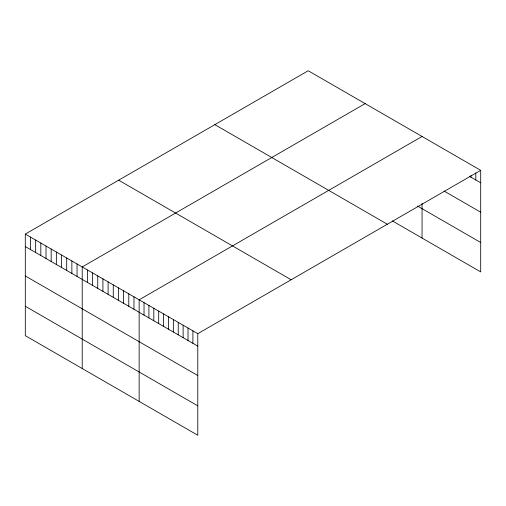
<?xml version="1.0" encoding="UTF-8"?>
<svg xmlns="http://www.w3.org/2000/svg" width="506" height="506" viewBox="0 0 506 506"><rect width="100%" height="100%" fill="white"/><g stroke="black" fill="none" stroke-linecap="round" stroke-linejoin="round"><path stroke-width="0.76" d="M25.3 234.088L197.789 333.669L197.789 435.255L25.3 335.668L25.3 234.088L308.211 70.745L480.7 170.332L480.7 271.912L392.302 220.875M365.13 103.61L82.219 266.947L82.219 368.532M422.055 136.475L139.144 299.811L139.144 401.391M197.789 333.669L480.7 170.332M469.701 176.449L480.7 182.792M444.047 191.04L480.7 212.204M417.526 206.031L480.7 242.507M214.848 124.647L387.337 224.234M118.663 180.187L291.152 279.767M25.3 246.548L197.789 346.136M25.3 275.96L197.789 375.541M25.3 306.256L197.789 405.844M475.811 172.963L475.811 179.972M470.928 175.595L470.928 177.151M422.055 203.342L422.055 238.054M192.9 330.848L192.9 343.308M188.017 328.027L188.017 340.487M183.128 325.206L183.128 337.666M178.238 322.385L178.238 334.845M173.356 319.564L173.356 332.025M168.466 316.743L168.466 329.204M163.577 313.922L163.577 326.383M158.694 311.101L158.694 323.562M153.805 308.274L153.805 320.741M148.916 305.453L148.916 317.92M144.027 302.632L144.027 315.093M133.97 296.826L133.97 309.286M128.796 293.834L128.796 306.301M123.616 290.849L123.616 303.309M118.442 287.863L118.442 300.324M113.268 284.872L113.268 297.338M108.094 281.886L108.094 294.347M102.92 278.901L102.92 291.361M97.747 275.909L97.747 288.376M92.573 272.924L92.573 285.384M87.399 269.938L87.399 282.399M77.045 263.961L77.045 276.421M71.871 260.976L71.871 273.436M66.697 257.984L66.697 270.451M61.523 254.999L61.523 267.459M56.349 252.013L56.349 264.474M51.176 249.022L51.176 261.488M46.002 246.036L46.002 258.496M40.822 243.051L40.822 255.511M35.648 240.059L35.648 252.519M30.474 237.074L30.474 249.534"/></g></svg>
